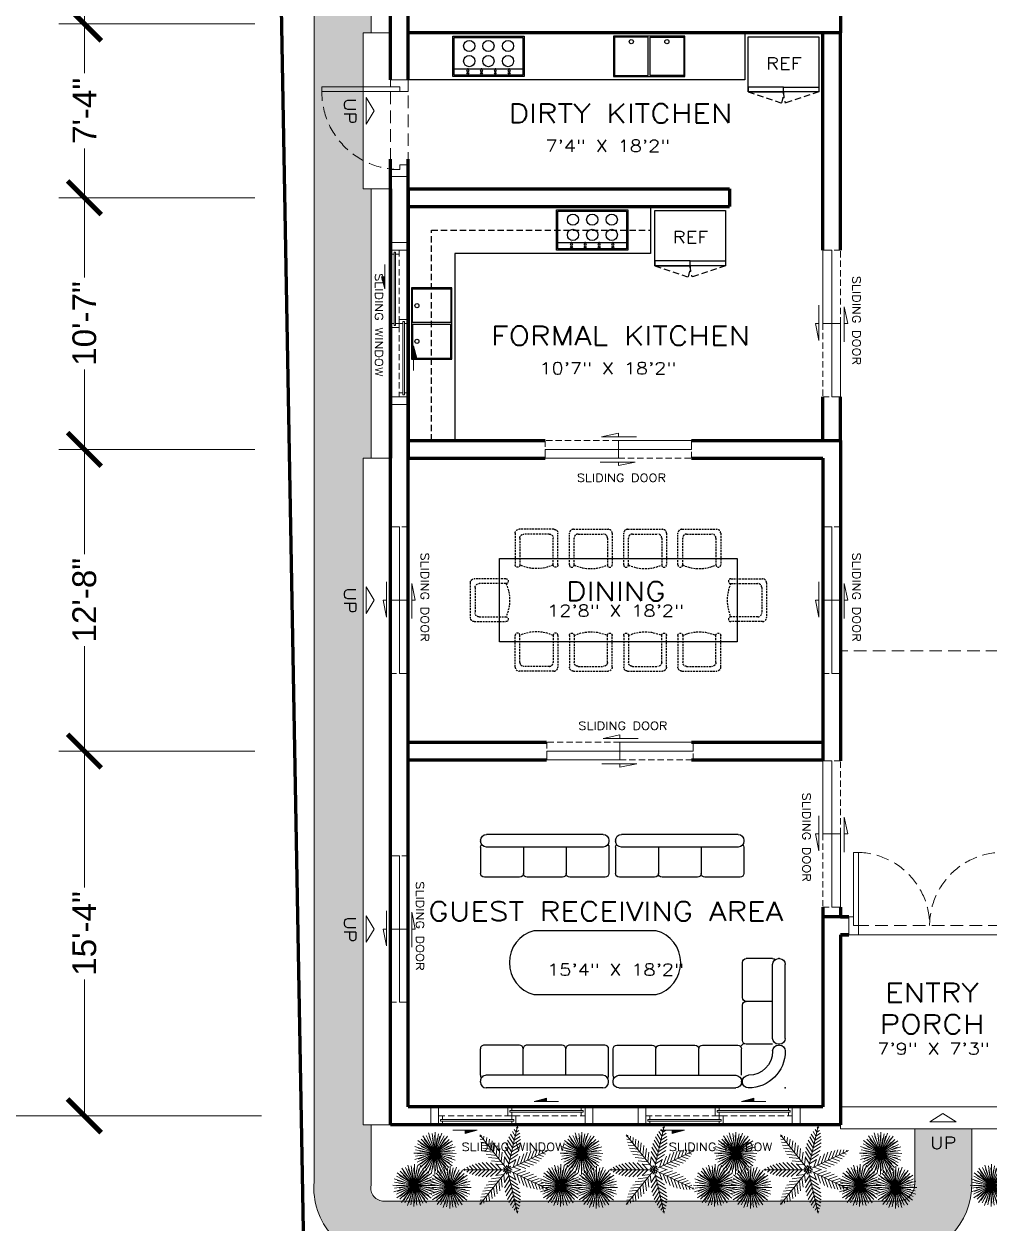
# Model space of a CAD drawing. Header units: millimetres. Extents: x 355 to 3640, y -248 to 1431.
# Drawn here: x 982 to 1470, y 181 to 787 of the extents above; entities that cross this region are included whole.
import ezdxf

# ---------------------------------------------------------------- set-up
doc = ezdxf.new("R2010")
doc.units = ezdxf.units.MM
doc.linetypes.add('HIDDEN', pattern=[9.525, 6.35, -3.175])
doc.linetypes.add('HIDDEN2', pattern=[4.7625, 3.175, -1.5875])
doc.layers.get('0').update_dxf_attribs({"plot": 0})
for name, color, linetype in [('APPLIANCES', 8, 'Continuous'), ('FIXTURES', 8, 'Continuous'), ('FURNITURE', 8, 'Continuous'), ('PLANTS', 92, 'Continuous')]:
    doc.layers.add(name, color=color, linetype=linetype)
for name, color, linetype, lineweight in [('DIMENSION', 251, 'Continuous', 18), ('DOOR', 1, 'Continuous', 20), ('FLOORING', 33, 'Continuous', 13), ('PERIMETER', 4, 'Continuous', 80), ('TEXT', 9, 'Continuous', 15), ('WALL', 2, 'Continuous', 70), ('WINDOW', 153, 'Continuous', 20)]:
    doc.layers.add(name, color=color, linetype=linetype, lineweight=lineweight)
doc.styles.get("Standard").update_dxf_attribs({"font": 'arial.ttf'})
doc.dimstyles.new('ISO-25', dxfattribs={"dimtxt": 12, "dimasz": 17, "dimexe": 13, "dimexo": 20, "dimgap": 3.125, "dimtad": 0, "dimtoh": 1, "dimdec": 0, "dimdsep": 46, "dimlunit": 4, "dimtxsty": 'Standard', "dimblk": 'ARCHTICK', "dimcen": 2.5, "dimclrd": 256, "dimclre": 256, "dimclrt": 256, "dimadec": 0, "dimazin": 0, "dimtfac": 1, "dimtdec": 0, "dimtmove": 0, "dimatfit": 3, "dimldrblk": 'DOT', "dimfxl": 1, "dimlwd": -1, "dimlwe": -1, "dimarcsym": 0})

# ---------------------------------------------------------------- blocks, each defined once
blk = doc.blocks.new('900x900mm Double Swing Door')
at = {"layer": 'DOOR', "linetype": 'HIDDEN'}
blk.add_line((2.4, 0), (74.4, 0), dxfattribs=at)
at = {"layer": 'DOOR'}
blk.add_line((2.4, -4.56), (74.4, -4.56), dxfattribs=at)
for points in [[(2.4, 36.99), (0, 36.99), (0, 0), (2.4, 0)], [(74.4, 36.99), (76.8, 36.99), (76.8, 0), (74.4, 0)]]:
    blk.add_lwpolyline(points, close=True, dxfattribs=at)
for points in [[(0, 4.44), (0, 0), (2.4, 0), (2.4, -4.56), (-2.4, -4.56), (-2.4, 4.44), (0, 4.44)], [(76.8, 4.44), (76.8, 0), (74.4, 0), (74.4, -4.56), (79.2, -4.56), (79.2, 4.44), (76.8, 4.44)]]:
    blk.add_lwpolyline(points, dxfattribs=at)
at = {"layer": 'DOOR', "linetype": 'HIDDEN'}
for centre, start, end in [((1.4, 0), 0, 88.45128), ((75.4, 0), 91.54872, 180)]:
    blk.add_arc(centre, 37, start, end, dxfattribs=at)
blk = doc.blocks.new('SLIDING DOOR 1 (900mm)')
at = {"layer": 'DOOR'}
for points in [[(-39.68, 5.11), (-76.67, 5.11), (-76.67, 9.66), (-39.68, 9.66)], [(-2.7, 0.66), (-39.68, 0.66), (-39.68, 5.11), (-2.7, 5.11)]]:
    blk.add_lwpolyline(points, close=True, dxfattribs=at)
at = {"layer": 'DOOR', "linetype": 'HIDDEN', "ltscale": 0.5}
for points in [[(-39.68, 9.66), (-2.7, 9.66), (-2.7, 5.11)], [(-39.68, 0.66), (-76.67, 0.66), (-76.67, 5.11)]]:
    blk.add_lwpolyline(points, dxfattribs=at)
at = {"layer": 'FLOORING'}
for points in [[(-48.87, 11.55), (-31.18, 11.55), (-39.68, 13.27), (-39.68, 11.55)], [(-30.5, -1.24), (-48.18, -1.24), (-39.68, -2.96), (-39.68, -1.24)]]:
    blk.add_lwpolyline(points, dxfattribs=at)
blk = doc.blocks.new('_ArchTick')
at = {"color": 0, "linetype": 'ByBlock', "const_width": 0.15}
blk.add_lwpolyline([(-0.5, -0.5), (0.5, 0.5)], dxfattribs=at)
blk = doc.blocks.new('*D10')
at = {"layer": 'DIMENSION', "transparency": 16777216}
for p, q in [((1099.1, 419.63), (1000.04, 419.63)), ((1013.04, 419.63), (1013.04, 350.68)), ((1013.04, 235.4), (1013.04, 304.34)), ((1099.1, 235.4), (1000.04, 235.4))]:
    blk.add_line(p, q, dxfattribs=at)
at = {"layer": 'DIMENSION', "transparency": 16777216, "xscale": 17, "yscale": 17, "zscale": 17}
for p, rotation in [((1013.04, 419.63), 90), ((1013.04, 235.4), 270)]:
    blk.add_blockref('_ArchTick', p, dxfattribs=dict(at, rotation=rotation))
at = {"layer": 'DIMENSION', "transparency": 16777216, "insert": (1013.04, 327.51), "char_height": 12, "attachment_point": 5, "rotation": 90}
blk.add_mtext('15\'-4"', dxfattribs=at)
blk = doc.blocks.new('_Dot')
at = {"color": 0, "linetype": 'ByBlock', "lineweight": -2}
blk.add_line((-0.5, 0), (-1, 0), dxfattribs=at)
at = {"color": 0, "linetype": 'ByBlock', "const_width": 0.5}
blk.add_lwpolyline([(-0.25, 0, 1), (0.25, 0, 1)], format="xyb", close=True, dxfattribs=at)
blk = doc.blocks.new('*D11')
at = {"layer": 'DIMENSION', "transparency": 16777216}
for p, q in [((1099.1, 571.97), (1000.04, 571.97)), ((1013.04, 571.97), (1013.04, 518.97)), ((1013.04, 419.63), (1013.04, 472.63)), ((1099.1, 419.63), (1000.04, 419.63))]:
    blk.add_line(p, q, dxfattribs=at)
at = {"layer": 'DIMENSION', "transparency": 16777216, "xscale": 17, "yscale": 17, "zscale": 17}
for p, rotation in [((1013.04, 571.97), 90), ((1013.04, 419.63), 270)]:
    blk.add_blockref('_ArchTick', p, dxfattribs=dict(at, rotation=rotation))
at = {"layer": 'DIMENSION', "transparency": 16777216, "insert": (1013.04, 495.8), "char_height": 12, "attachment_point": 5, "rotation": 90}
blk.add_mtext('12\'-8"', dxfattribs=at)
blk = doc.blocks.new('*D12')
at = {"layer": 'DIMENSION', "transparency": 16777216}
for p, q in [((1099.1, 699.05), (1000.04, 699.05)), ((1013.04, 699.05), (1013.04, 658.68)), ((1013.04, 571.97), (1013.04, 612.34)), ((1099.1, 571.97), (1000.04, 571.97))]:
    blk.add_line(p, q, dxfattribs=at)
at = {"layer": 'DIMENSION', "transparency": 16777216, "xscale": 17, "yscale": 17, "zscale": 17}
for p, rotation in [((1013.04, 699.05), 90), ((1013.04, 571.97), 270)]:
    blk.add_blockref('_ArchTick', p, dxfattribs=dict(at, rotation=rotation))
at = {"layer": 'DIMENSION', "transparency": 16777216, "insert": (1013.04, 635.51), "char_height": 12, "attachment_point": 5, "rotation": 90}
blk.add_mtext('10\'-7"', dxfattribs=at)
blk = doc.blocks.new('*D13')
at = {"layer": 'DIMENSION', "transparency": 16777216}
for p, q in [((1099.1, 786.77), (1000.04, 786.77)), ((1013.04, 786.77), (1013.04, 761.94)), ((1013.04, 699.05), (1013.04, 723.88)), ((1099.1, 699.05), (1000.04, 699.05))]:
    blk.add_line(p, q, dxfattribs=at)
at = {"layer": 'DIMENSION', "transparency": 16777216, "xscale": 17, "yscale": 17, "zscale": 17}
for p, rotation in [((1013.04, 786.77), 90), ((1013.04, 699.05), 270)]:
    blk.add_blockref('_ArchTick', p, dxfattribs=dict(at, rotation=rotation))
at = {"layer": 'DIMENSION', "transparency": 16777216, "insert": (1013.04, 742.91), "char_height": 12, "attachment_point": 5, "rotation": 90}
blk.add_mtext('7\'-4"', dxfattribs=at)
blk = doc.blocks.new('*D14')
at = {"layer": 'DIMENSION', "transparency": 16777216}
for p, q in [((1099.1, 990.68), (1000.04, 990.68)), ((1013.04, 990.68), (1013.04, 901.47)), ((1013.04, 786.77), (1013.04, 875.98)), ((1099.1, 786.77), (1000.04, 786.77))]:
    blk.add_line(p, q, dxfattribs=at)
at = {"layer": 'DIMENSION', "transparency": 16777216, "xscale": 17, "yscale": 17, "zscale": 17}
for p, rotation in [((1013.04, 990.68), 90), ((1013.04, 786.77), 270)]:
    blk.add_blockref('_ArchTick', p, dxfattribs=dict(at, rotation=rotation))
at = {"layer": 'DIMENSION', "transparency": 16777216, "insert": (1013.04, 888.72), "char_height": 12, "attachment_point": 5, "rotation": 90}
blk.add_mtext("17'", dxfattribs=at)
blk = doc.blocks.new('*D16')
at = {"layer": 'DIMENSION', "transparency": 16777216}
for p, q in [((1102.42, 1131.68), (930.92, 1131.68)), ((943.92, 1131.68), (943.92, 707.22)), ((943.92, 235.4), (943.92, 659.85)), ((1102.42, 235.4), (930.92, 235.4))]:
    blk.add_line(p, q, dxfattribs=at)
at = {"layer": 'DIMENSION', "transparency": 16777216, "xscale": 17, "yscale": 17, "zscale": 17}
for p, rotation in [((943.92, 1131.68), 90), ((943.92, 235.4), 270)]:
    blk.add_blockref('_ArchTick', p, dxfattribs=dict(at, rotation=rotation))
at = {"layer": 'DIMENSION', "transparency": 16777216, "insert": (943.92, 683.54), "char_height": 12, "attachment_point": 5, "rotation": 90}
blk.add_mtext('74\'-8"', dxfattribs=at)
blk = doc.blocks.new('1m x 1m Sliding Window')
at = {"layer": 'WINDOW'}
h = blk.add_hatch(color=256, dxfattribs=at)
h.dxf.hatch_style = 1
h.paths.add_polyline_path([(58.42, 11.74), (58.42, 13.46), (52.27, 11.74)])
h = blk.add_hatch(color=256, dxfattribs=at)
h.dxf.hatch_style = 1
h.paths.add_polyline_path([(17.28, -2.74), (17.28, -4.46), (23.43, -2.74)])
at = {"layer": 'WINDOW', "linetype": 'HIDDEN2'}
blk.add_line((3.94, 4.5), (77.91, 4.5), dxfattribs=at)
at = {"layer": 'WINDOW'}
for points in [[(64.57, 11.74), (52.27, 11.74), (58.42, 13.46), (58.42, 11.74)], [(38.93, 9), (38.93, 4.5), (40.93, 4.5), (40.93, 6.35), (39.93, 6.35), (39.93, 7.15), (40.93, 7.15), (40.93, 9), (38.93, 9)], [(77.91, 9), (77.91, 4.5), (75.91, 4.5), (75.91, 6.35), (76.91, 6.35), (76.91, 7.15), (75.91, 7.15), (75.91, 9), (77.91, 9)], [(3.94, 4.5), (3.94, 0), (5.94, 0), (5.94, 1.85), (4.94, 1.85), (4.94, 2.65), (5.94, 2.65), (5.94, 4.5), (3.94, 4.5)], [(42.93, 4.5), (42.93, 0), (40.93, 0), (40.93, 1.85), (41.93, 1.85), (41.93, 2.65), (40.93, 2.65), (40.93, 4.5), (42.93, 4.5)], [(11.13, -2.74), (23.43, -2.74), (17.28, -4.46), (17.28, -2.74)]]:
    blk.add_lwpolyline(points, dxfattribs=at)
for points in [[(0, 9), (3.94, 9), (3.94, 0), (0, 0)], [(3.94, 9), (77.91, 9), (77.91, 0), (3.94, 0)], [(39.93, 6.35), (39.93, 7.15), (76.91, 7.15), (76.91, 6.35)], [(77.91, 9), (81.85, 9), (81.85, 0), (77.91, 0)], [(4.94, 1.85), (4.94, 2.65), (41.93, 2.65), (41.93, 1.85)]]:
    blk.add_lwpolyline(points, close=True, dxfattribs=at)
blk = doc.blocks.new('1000mm Hinged Door')
at = {"layer": 'DOOR', "linetype": 'HIDDEN'}
for p, q in [((2.4, 4.72), (41.76, 4.72)), ((39.36, -4.28), (2.4, -4.28))]:
    blk.add_line(p, q, dxfattribs=at)
at = {"layer": 'DOOR'}
blk.add_lwpolyline([(0, 0), (2.4, 0), (2.4, 39.36), (0, 39.36)], close=True, dxfattribs=at)
for points in [[(0, 4.72), (0, 0), (2.4, 0), (2.4, -4.28), (-3.6, -4.28), (-3.6, 4.72), (0, 4.72)], [(41.76, 4.72), (41.76, 0), (39.36, 0), (39.36, -4.28), (45.36, -4.28), (45.36, 4.72), (41.76, 4.72)]]:
    blk.add_lwpolyline(points, dxfattribs=at)
at = {"layer": 'DOOR', "linetype": 'HIDDEN'}
blk.add_arc((2.4, 0), 39.36, 0, 90, dxfattribs=at)
blk = doc.blocks.new('*D33')
at = {"layer": 'DIMENSION', "transparency": 16777216}
for p, q in [((1084.94, 1206.47), (874.58, 1206.47)), ((887.58, 1206.47), (887.58, 631.02)), ((887.58, -0.1), (887.58, 575.35)), ((1106.66, -0.1), (874.58, -0.1))]:
    blk.add_line(p, q, dxfattribs=at)
at = {"layer": 'DIMENSION', "transparency": 16777216, "xscale": 17, "yscale": 17, "zscale": 17}
for p, rotation in [((887.58, 1206.47), 90), ((887.58, -0.1), 270)]:
    blk.add_blockref('_ArchTick', p, dxfattribs=dict(at, rotation=rotation))
at = {"layer": 'DIMENSION', "transparency": 16777216, "insert": (887.58, 603.18), "char_height": 12, "attachment_point": 5, "rotation": 90}
blk.add_mtext('100\'-7"', dxfattribs=at)
blk = doc.blocks.new('2-DOOR REF')
at = {"layer": 'APPLIANCES', "linetype": 'HIDDEN2'}
for p, q in [((0, -27.84), (16.9, -33.5)), ((35.64, -27.84), (18.74, -33.5))]:
    blk.add_line(p, q, dxfattribs=at)
at = {"layer": 'APPLIANCES'}
for points in [[(0, 0), (35.64, 0), (35.64, -27.84), (0, -27.84)], [(0, -27.84), (17.82, -27.84), (17.82, -25.44), (0, -25.44)], [(35.64, -27.84), (17.82, -27.84), (17.82, -25.44), (35.64, -25.44)]]:
    blk.add_lwpolyline(points, close=True, dxfattribs=at)
at = {"layer": 'APPLIANCES', "linetype": 'HIDDEN2'}
for centre, start, end in [((0, -27.84), 341.46467, 0), ((35.64, -27.84), 180, 198.53533)]:
    blk.add_arc(centre, 17.82, start, end, dxfattribs=at)
blk = doc.blocks.new('6 BURNER OVEN')
at = {"layer": 'APPLIANCES'}
blk.add_line((0.64, 3.86), (35.36, 3.86), dxfattribs=at)
for points in [[(0, 20.4), (36, 20.4), (36, 0), (0, 0)], [(0.64, 19.76), (35.36, 19.76), (35.36, 0.64), (0.64, 0.64)]]:
    blk.add_lwpolyline(points, close=True, dxfattribs=at)
for centre, radius in [((8.28, 15.41), 2.83), ((18, 15.41), 2.83), ((27.9, 15.41), 2.83), ((8.28, 7.76), 2.83), ((18, 7.76), 2.83), ((27.9, 7.76), 2.83), ((7.58, 2.88), 0.475), ((7.58, 1.6), 0.475), ((14.53, 2.88), 0.475), ((14.53, 1.6), 0.475), ((21.47, 2.88), 0.475), ((21.47, 1.6), 0.475), ((28.42, 2.88), 0.475), ((28.42, 1.6), 0.475)]:
    blk.add_circle(centre, radius, dxfattribs=at)
for p in [(7.58, 3.86), (14.53, 3.86), (21.47, 3.86), (28.42, 3.86)]:
    blk.add_point(p, dxfattribs=at)
blk = doc.blocks.new('2-SINK')
at = {"layer": 'FIXTURES'}
for points in [[(36, 20.4), (0, 20.4), (0, 0), (36, 0)], [(17.5, 19.9), (0.5, 19.9), (0.5, 0.5), (17.5, 0.5)], [(18.5, 19.9), (35.5, 19.9), (35.5, 0.5), (18.5, 0.5)]]:
    blk.add_lwpolyline(points, close=True, dxfattribs=at)
for centre in [(9, 17.6), (27, 17.6)]:
    blk.add_circle(centre, 1.05, dxfattribs=at)
blk = doc.blocks.new('SINGLE CHAIR')
at = {"layer": 'FURNITURE', "linetype": 'HIDDEN2', "ltscale": 0.3}
for points in [[(-18, 10.8), (-2, 10.8, -0.414214), (0, 8.8), (0, -8.8, -0.414214), (-2, -10.8), (-18, -10.8)], [(-18, 8.4), (-4.4, 8.4, -0.414214), (-2.4, 6.4), (-2.4, -6.4, -0.414214), (-4.4, -8.4), (-18, -8.4)]]:
    blk.add_lwpolyline(points, format="xyb", dxfattribs=at)
for centre, radius, start, end in [((0.28, 0), 20.12, 155.31964, 204.68036), ((-18, 9.6), 1.2, 90, 270), ((-18, -9.6), 1.2, 90, 270)]:
    blk.add_arc(centre, radius, start, end, dxfattribs=at)
blk = doc.blocks.new('SOFA F-01')
at = {"layer": 'FURNITURE'}
for p, q in [((-3.305, 0), (-0.985, 0)), ((-3.42, -0.115), (-3.42, -0.135)), ((-0.87, -0.115), (-0.87, -0.135)), ((-0.85, -0.115), (-0.85, -0.135)), ((-3.42, -0.25), (-3.42, -0.775)), ((-3.305, -0.25), (-0.985, -0.25)), ((-2.57, -0.25), (-2.57, -0.775)), ((-1.72, -0.25), (-1.72, -0.775)), ((-0.87, -0.25), (-0.87, -0.775)), ((-0.735, -0.25), (-0.73, -0.25)), ((-3.345, -0.85), (-2.645, -0.85)), ((-2.495, -0.85), (-1.795, -0.85)), ((-1.645, -0.85), (-0.945, -0.85)), ((-0.85, -0.945), (-0.85, -1.645)), ((-0.25, -0.87), (-0.775, -0.87)), ((-0.25, -0.735), (-0.25, -0.73)), ((-0.115, -0.85), (-0.135, -0.85)), ((-0.115, -0.87), (-0.135, -0.87)), ((-0.25, -0.985), (-0.25, -2.455)), ((0, -0.985), (0, -2.455)), ((-0.85, -1.795), (-0.85, -2.495)), ((-0.25, -1.72), (-0.775, -1.72)), ((-0.25, -2.57), (-0.775, -2.57)), ((-0.115, -2.57), (-0.135, -2.57))]:
    blk.add_line(p, q, dxfattribs=at)
for centre, radius, start, end in [((-3.305, -0.115), 0.115, 90, 180), ((-0.985, -0.115), 0.115, 0, 90), ((-0.735, -0.115), 0.115, 90, 180), ((-0.73, -0.73), 0.73, 0, 90), ((-3.305, -0.135), 0.115, 180, 270), ((-3.345, -0.25), 0.075, 137.518, 180), ((-0.985, -0.135), 0.115, 270, 0), ((-0.735, -0.135), 0.115, 180, 270), ((-0.73, -0.73), 0.48, 0, 90), ((-3.345, -0.775), 0.075, 180, 270), ((-2.645, -0.775), 0.075, 270, 0), ((-2.495, -0.775), 0.075, 180, 270), ((-1.795, -0.775), 0.075, 270, 0), ((-1.645, -0.775), 0.075, 180, 270), ((-0.945, -0.775), 0.075, 270, 0), ((-0.805, -0.805), 0.075, 185.213, 264.5602), ((-0.775, -0.945), 0.075, 90, 180), ((-0.135, -0.735), 0.115, 180, 270), ((-0.135, -0.985), 0.115, 90, 180), ((-0.115, -0.735), 0.115, 270, 0), ((-0.115, -0.985), 0.115, 0, 90), ((-0.775, -1.645), 0.075, 180, 270), ((-0.775, -1.795), 0.075, 90, 180), ((-0.775, -2.495), 0.075, 180, 270), ((-0.135, -2.455), 0.115, 180, 270), ((-0.25, -2.495), 0.075, 270, 312.482), ((-0.115, -2.455), 0.115, 270, 0)]:
    blk.add_arc(centre, radius, start, end, dxfattribs=at)
blk.add_point((0, 0), dxfattribs=at)
blk = doc.blocks.new('SOFA F-03')
at = {"layer": 'FURNITURE'}
for p, q in [((-1.16, 0), (1.16, 0)), ((-1.275, -0.115), (-1.275, -0.135)), ((1.275, -0.115), (1.275, -0.135)), ((-1.275, -0.25), (-1.275, -0.775)), ((-1.16, -0.25), (1.16, -0.25)), ((-0.425, -0.25), (-0.425, -0.775)), ((0.425, -0.25), (0.425, -0.775)), ((1.275, -0.25), (1.275, -0.775)), ((-1.2, -0.85), (-0.5, -0.85)), ((-0.35, -0.85), (0.35, -0.85)), ((0.5, -0.85), (1.2, -0.85))]:
    blk.add_line(p, q, dxfattribs=at)
for centre, radius, start, end in [((-1.16, -0.115), 0.115, 90, 180), ((1.16, -0.115), 0.115, 0, 90), ((-1.16, -0.135), 0.115, 180, 270), ((-1.2, -0.25), 0.075, 137.518, 180), ((1.16, -0.135), 0.115, 270, 0), ((1.2, -0.25), 0.075, 0, 42.482), ((-1.2, -0.775), 0.075, 180, 270), ((-0.5, -0.775), 0.075, 270, 0), ((-0.35, -0.775), 0.075, 180, 270), ((0.35, -0.775), 0.075, 270, 0), ((0.5, -0.775), 0.075, 180, 270), ((1.2, -0.775), 0.075, 270, 0)]:
    blk.add_arc(centre, radius, start, end, dxfattribs=at)
blk = doc.blocks.new('tree 4r32')
at = {"lineweight": 0}
for points in [[(0.484, 0.561), (0.209, 0.932)], [(0.503, 0.542), (0.292, 0.944)], [(0.499, 0.57), (0.352, 1.007)], [(0.441, 0.743), (0.395, 0.929)], [(0.517, 0.517), (0.435, 0.993)], [(0.509, 0.573), (0.463, 0.887)], [(0.516, 0.574), (0.512, 1.034)], [(0.515, 0.755), (0.528, 0.946)], [(0.517, 0.517), (0.58, 0.886)], [(0.519, 0.531), (0.586, 0.995)], [(0.529, 0.542), (0.73, 0.95)], [(0.534, 0.572), (0.672, 1.01)], [(0.551, 0.564), (0.817, 0.938)], [(0.588, 0.744), (0.661, 0.922)], [(0.517, 0.517), (0.024, 0.672)], [(0.464, 0.524), (0.039, 0.586)], [(0.468, 0.541), (0.083, 0.73)], [(0.472, 0.548), (0.096, 0.817)], [(0.29, 0.588), (0.112, 0.661)], [(0.477, 0.555), (0.171, 0.854)], [(0.323, 0.655), (0.176, 0.779)], [(0.491, 0.53), (0.185, 0.691)], [(0.491, 0.53), (0.22, 0.668)], [(0.497, 0.537), (0.255, 0.785)], [(0.375, 0.708), (0.274, 0.871)], [(0.478, 0.556), (0.281, 0.752)], [(0.492, 0.567), (0.351, 0.852)], [(0.517, 0.517), (0.365, 0.814)], [(0.512, 0.545), (0.464, 0.846)], [(0.517, 0.517), (0.752, 0.753)], [(0.517, 0.517), (0.944, 0.742)], [(0.517, 0.517), (0.814, 0.668)], [(0.519, 0.531), (0.569, 0.846)], [(0.53, 0.542), (0.691, 0.848)], [(0.53, 0.542), (0.668, 0.814)], [(0.541, 0.529), (0.852, 0.683)], [(0.543, 0.525), (1.007, 0.681)], [(0.557, 0.559), (0.854, 0.863)], [(0.558, 0.557), (0.785, 0.778)], [(0.564, 0.551), (0.932, 0.825)], [(0.574, 0.527), (0.993, 0.599)], [(0.655, 0.711), (0.779, 0.857)], [(0.708, 0.658), (0.871, 0.76)], [(0.743, 0.592), (0.929, 0.638)], [(0.489, 0.517), (0, 0.512)], [(0.503, 0.512), (0.027, 0.352)], [(0.465, 0.508), (0.041, 0.435)], [(0.279, 0.515), (0.087, 0.528)], [(0.504, 0.51), (0.089, 0.292)], [(0.475, 0.486), (0.102, 0.209)], [(0.291, 0.441), (0.105, 0.395)], [(0.502, 0.515), (0.146, 0.463)], [(0.464, 0.526), (0.148, 0.58)], [(0.325, 0.375), (0.162, 0.274)], [(0.517, 0.517), (0.18, 0.171)], [(0.47, 0.494), (0.181, 0.351)], [(0.517, 0.517), (0.187, 0.569)], [(0.465, 0.509), (0.187, 0.464)], [(0.501, 0.495), (0.217, 0.096)], [(0.492, 0.504), (0.22, 0.365)], [(0.497, 0.498), (0.249, 0.255)], [(0.378, 0.323), (0.255, 0.176)], [(0.517, 0.517), (0.281, 0.281)], [(0.517, 0.517), (0.303, 0.083)], [(0.492, 0.47), (0.343, 0.185)], [(0.501, 0.467), (0.362, 0.024)], [(0.517, 0.517), (0.366, 0.22)], [(0.513, 0.491), (0.448, 0.039)], [(0.512, 0.491), (0.454, 0.148)], [(0.517, 0.517), (0.465, 0.187)], [(0.517, 0.517), (0.846, 0.569)], [(0.517, 0.517), (0.668, 0.22)], [(0.517, 0.517), (0.846, 0.465)], [(0.517, 0.464), (0.522, 0)], [(0.521, 0.491), (0.569, 0.187)], [(0.521, 0.491), (0.599, 0.041)], [(0.521, 0.491), (0.571, 0.146)], [(0.523, 0.504), (0.683, 0.181)], [(0.525, 0.492), (0.681, 0.027)], [(0.538, 0.501), (0.938, 0.217)], [(0.54, 0.505), (0.95, 0.303)], [(0.54, 0.505), (0.814, 0.366)], [(0.542, 0.469), (0.742, 0.089)], [(0.543, 0.513), (0.995, 0.448)], [(0.543, 0.512), (0.886, 0.454)], [(0.544, 0.517), (1.034, 0.522)], [(0.55, 0.473), (0.825, 0.102)], [(0.555, 0.477), (0.778, 0.249)], [(0.556, 0.478), (0.753, 0.281)], [(0.557, 0.478), (0.863, 0.18)], [(0.567, 0.491), (0.848, 0.343)], [(0.571, 0.5), (1.01, 0.362)], [(0.574, 0.525), (0.887, 0.571)], [(0.658, 0.325), (0.76, 0.162)], [(0.711, 0.378), (0.857, 0.255)], [(0.744, 0.445), (0.922, 0.373)], [(0.755, 0.519), (0.946, 0.505)], [(0.445, 0.29), (0.373, 0.112)], [(0.519, 0.279), (0.505, 0.087)], [(0.592, 0.291), (0.638, 0.105)]]:
    blk.add_lwpolyline(points, dxfattribs=at)
blk = doc.blocks.new('tree 751332')
at = {"lineweight": 0}
for p, q in [((0, 0.763), (-0.083, 0.845)), ((0, 0.852), (-0.053, 0.905)), ((0, 0.942), (-0.019, 0.96)), ((0, 0.988), (0, 0)), ((0.019, 0.96), (0, 0.942)), ((0.053, 0.905), (0, 0.852)), ((0.083, 0.845), (0, 0.763)), ((-0.772, 0.616), (0, 0)), ((-0.736, 0.587), (-0.763, 0.584)), ((-0.739, 0.614), (-0.736, 0.587)), ((-0.675, 0.605), (-0.666, 0.531)), ((-0.609, 0.592), (-0.596, 0.475)), ((-0.543, 0.573), (-0.526, 0.42)), ((-0.477, 0.547), (-0.456, 0.364)), ((0, 0.404), (-0.157, 0.561)), ((0, 0.494), (-0.147, 0.641)), ((0, 0.583), (-0.13, 0.714)), ((0, 0.673), (-0.109, 0.782)), ((0.109, 0.782), (0, 0.673)), ((0.13, 0.714), (0, 0.583)), ((0.147, 0.641), (0, 0.494)), ((0.772, 0.616), (0, 0)), ((0.157, 0.561), (0, 0.404)), ((0.456, 0.364), (0.477, 0.547)), ((0.526, 0.42), (0.543, 0.573)), ((0.596, 0.475), (0.609, 0.592)), ((0.666, 0.531), (0.675, 0.605)), ((0.736, 0.587), (0.739, 0.614)), ((0.763, 0.584), (0.736, 0.587)), ((-0.666, 0.531), (-0.74, 0.523)), ((-0.596, 0.475), (-0.713, 0.462)), ((-0.526, 0.42), (-0.679, 0.402)), ((-0.456, 0.364), (-0.639, 0.343)), ((-0.386, 0.308), (-0.592, 0.285)), ((-0.409, 0.514), (-0.386, 0.308)), ((-0.341, 0.473), (-0.316, 0.252)), ((-0.271, 0.42), (-0.246, 0.196)), ((-0.2, 0.353), (-0.176, 0.14)), ((0, 0.315), (-0.159, 0.474)), ((0, 0.225), (-0.151, 0.377)), ((0.159, 0.474), (0, 0.315)), ((0.151, 0.377), (0, 0.225)), ((0.176, 0.14), (0.2, 0.353)), ((0.246, 0.196), (0.271, 0.42)), ((0.316, 0.252), (0.341, 0.473)), ((0.386, 0.308), (0.409, 0.514)), ((0.592, 0.285), (0.386, 0.308)), ((0.639, 0.343), (0.456, 0.364)), ((0.679, 0.402), (0.526, 0.42)), ((0.713, 0.462), (0.596, 0.475)), ((0.74, 0.523), (0.666, 0.531)), ((-0.963, -0.22), (0, 0)), ((-0.657, 0.001), (-0.481, -0.11)), ((-0.582, 0.028), (-0.394, -0.09)), ((-0.316, 0.252), (-0.537, 0.227)), ((-0.498, 0.05), (-0.307, -0.07)), ((-0.246, 0.196), (-0.47, 0.171)), ((-0.429, -0.89), (0, 0)), ((-0.401, 0.064), (-0.22, -0.05)), ((-0.176, 0.14), (-0.389, 0.116)), ((-0.106, 0.085), (-0.285, 0.064)), ((-0.285, 0.066), (-0.132, -0.03)), ((0, 0.136), (-0.127, 0.263)), ((-0.126, 0.264), (-0.106, 0.085)), ((-0.036, 0.029), (-0.096, 0.022)), ((-0.096, 0.022), (-0.045, -0.01)), ((0, 0.046), (-0.043, 0.089)), ((-0.043, 0.089), (-0.036, 0.029)), ((0.127, 0.263), (0, 0.136)), ((0.043, 0.089), (0, 0.046)), ((0.963, -0.22), (0, 0)), ((0.429, -0.89), (0, 0)), ((0.036, 0.029), (0.043, 0.089)), ((0.096, 0.022), (0.036, 0.029)), ((0.045, -0.01), (0.096, 0.022)), ((0.106, 0.085), (0.126, 0.264)), ((0.285, 0.064), (0.106, 0.085)), ((0.132, -0.03), (0.285, 0.066)), ((0.389, 0.116), (0.176, 0.14)), ((0.22, -0.05), (0.401, 0.064)), ((0.47, 0.171), (0.246, 0.196)), ((0.307, -0.07), (0.498, 0.05)), ((0.537, 0.227), (0.316, 0.252)), ((0.394, -0.09), (0.582, 0.028)), ((0.481, -0.11), (0.657, 0.001)), ((-0.941, -0.195), (-0.918, -0.21)), ((-0.918, -0.21), (-0.932, -0.232)), ((-0.894, -0.15), (-0.831, -0.19)), ((-0.831, -0.19), (-0.87, -0.253)), ((-0.843, -0.107), (-0.743, -0.17)), ((-0.743, -0.17), (-0.806, -0.269)), ((-0.787, -0.068), (-0.656, -0.15)), ((-0.656, -0.15), (-0.738, -0.28)), ((-0.725, -0.032), (-0.569, -0.13)), ((-0.569, -0.13), (-0.667, -0.286)), ((-0.481, -0.11), (-0.592, -0.286)), ((-0.394, -0.09), (-0.512, -0.278)), ((-0.307, -0.07), (-0.427, -0.261)), ((-0.22, -0.05), (-0.334, -0.231)), ((-0.3, -0.274), (-0.098, -0.203)), ((-0.229, -0.182), (-0.059, -0.122)), ((-0.132, -0.03), (-0.228, -0.183)), ((-0.098, -0.203), (-0.027, -0.405)), ((-0.045, -0.01), (-0.077, -0.062)), ((-0.077, -0.062), (-0.02, -0.042)), ((-0.059, -0.122), (0.001, -0.292)), ((-0.02, -0.042), (0, -0.099)), ((-0.001, -0.292), (0.059, -0.122)), ((0, -0.099), (0.02, -0.042)), ((0.02, -0.042), (0.077, -0.062)), ((0.027, -0.405), (0.098, -0.203)), ((0.077, -0.062), (0.045, -0.01)), ((0.059, -0.122), (0.229, -0.182)), ((0.098, -0.203), (0.3, -0.274)), ((0.228, -0.183), (0.132, -0.03)), ((0.334, -0.231), (0.22, -0.05)), ((0.427, -0.261), (0.307, -0.07)), ((0.512, -0.278), (0.394, -0.09)), ((0.592, -0.286), (0.481, -0.11)), ((0.569, -0.13), (0.725, -0.032)), ((0.667, -0.286), (0.569, -0.13)), ((0.656, -0.15), (0.787, -0.068)), ((0.738, -0.28), (0.656, -0.15)), ((0.743, -0.17), (0.843, -0.107)), ((0.806, -0.269), (0.743, -0.17)), ((0.831, -0.19), (0.894, -0.15)), ((0.87, -0.253), (0.831, -0.19)), ((0.918, -0.21), (0.941, -0.195)), ((0.932, -0.232), (0.918, -0.21)), ((-0.427, -0.587), (-0.253, -0.526)), ((-0.41, -0.514), (-0.214, -0.445)), ((-0.385, -0.438), (-0.175, -0.364)), ((-0.349, -0.358), (-0.137, -0.284)), ((-0.253, -0.526), (-0.192, -0.7)), ((-0.214, -0.445), (-0.146, -0.641)), ((-0.175, -0.364), (-0.102, -0.574)), ((-0.137, -0.284), (-0.062, -0.496)), ((0.062, -0.496), (0.137, -0.284)), ((0.102, -0.574), (0.175, -0.364)), ((0.137, -0.284), (0.349, -0.358)), ((0.146, -0.641), (0.214, -0.445)), ((0.175, -0.364), (0.385, -0.438)), ((0.192, -0.7), (0.253, -0.526)), ((0.214, -0.445), (0.41, -0.514)), ((0.253, -0.526), (0.427, -0.587)), ((-0.441, -0.726), (-0.331, -0.687)), ((-0.44, -0.792), (-0.37, -0.768)), ((-0.437, -0.657), (-0.292, -0.606)), ((-0.37, -0.768), (-0.345, -0.838)), ((-0.331, -0.687), (-0.292, -0.798)), ((-0.292, -0.606), (-0.241, -0.752)), ((0.241, -0.752), (0.292, -0.606)), ((0.292, -0.606), (0.437, -0.657)), ((0.292, -0.798), (0.331, -0.687)), ((0.331, -0.687), (0.441, -0.726)), ((0.345, -0.838), (0.37, -0.768)), ((0.37, -0.768), (0.44, -0.792)), ((-0.434, -0.857), (-0.409, -0.848)), ((-0.409, -0.848), (-0.4, -0.874)), ((0.4, -0.874), (0.409, -0.848)), ((0.409, -0.848), (0.434, -0.857))]:
    blk.add_line(p, q, dxfattribs=at)
blk = doc.blocks.new('LANDSCAPE PAVEMENT')
at = {"layer": 'FLOORING'}
h = blk.add_hatch(dxfattribs=at)
h.set_pattern_fill('HONEY', color=256, scale=2)
edge = h.paths.add_edge_path()
edge.add_line((276.23, 98), (276.23, 571.74))
edge.add_line((276.23, 571.74), (279.21, 571.74))
edge.add_line((279.21, 571.74), (279.21, 650.46))
edge.add_line((279.21, 650.46), (276.23, 650.46))
edge.add_line((276.23, 650.46), (276.23, 914.91))
edge.add_line((276.23, 914.91), (-289.12, 914.91))
edge.add_line((-289.12, 914.91), (-289.12, 650.46))
edge.add_line((-289.12, 650.46), (-293.21, 650.46))
edge.add_line((-293.21, 650.46), (-293.21, 571.74))
edge.add_line((-293.21, 571.74), (-289.12, 571.74))
edge.add_line((-289.12, 571.74), (-289.12, 553.37))
edge.add_line((-289.12, 553.37), (-293.21, 553.37))
edge.add_line((-293.21, 553.37), (-293.21, 474.65))
edge.add_line((-293.21, 474.65), (-289.12, 474.65))
edge.add_line((-289.12, 474.65), (-289.12, 338.57))
edge.add_line((-289.12, 338.57), (-293.21, 338.57))
edge.add_line((-293.21, 338.57), (-293.21, 2))
edge.add_line((-293.21, 2), (-289.12, 2))
edge.add_line((-289.12, 2), (-289.12, -28.57))
edge.add_arc((-282.59, -29.93), 6.68, 168.25408, 270)
edge.add_line((-282.59, -36.61), (-22.8, -36.61))
edge.add_arc((-23.53, -27.51), 9.13, 274.59261, 360)
edge.add_line((-14.4, -27.51), (-14.4, 0))
edge.add_line((-14.4, 0), (14.4, 0))
edge.add_line((14.4, 0), (14.4, -27.51))
edge.add_arc((-23.53, -27.51), 37.93, -87.74742, 0, ccw=False)
edge.add_line((-22.04, -65.41), (-53.3, -65.41))
edge.add_line((-53.3, -65.41), (-84.57, -65.41))
edge.add_arc((-84.57, -111.97), 46.56, 90, 270)
edge.add_line((-84.57, -158.53), (52.23, -158.53))
edge.add_line((52.23, -158.53), (52.23, -187.33))
edge.add_line((52.23, -187.33), (-84.57, -187.33))
edge.add_arc((-84.57, -111.97), 75.36, 141.84064, 270, ccw=False)
edge.add_line((-143.83, -65.41), (-282.59, -65.41))
edge.add_arc((-282.59, -29.93), 35.48, 174.91201, 270, ccw=False)
edge.add_line((-317.92, -26.78), (-317.92, 943.71))
edge.add_line((-317.92, 943.71), (305.03, 943.71))
edge.add_line((305.03, 943.71), (305.03, 98))
edge.add_line((305.03, 98), (276.23, 98))
for points in [[(-289.12, 571.74), (-289.12, 553.37), (-293.21, 553.37), (-293.21, 474.65), (-289.12, 474.65), (-289.12, 338.57), (-293.21, 338.57), (-293.21, 2), (-289.12, 2), (-289.12, -28.57, 0.475615), (-282.59, -36.61), (-22.8, -36.61, 0.390927), (-14.4, -27.51), (-14.4, 0), (14.4, 0), (14.4, -27.51, -0.402745), (-22.04, -65.41)], [(-282.59, -65.41, -0.440469), (-317.92, -26.78), (-317.92, 943.71)]]:
    blk.add_lwpolyline(points, format="xyb", dxfattribs=at)
blk = doc.blocks.new('*D87')
at = {"layer": 'WALL', "transparency": 16777216}
for p, q in [((1084.94, 1206.11), (821.31, 1201.36)), ((834.31, 1201.6), (844.67, 626.14)), ((856.03, -4.98), (845.67, 570.48)), ((1106.66, -0.46), (843.03, -5.21))]:
    blk.add_line(p, q, dxfattribs=at)
at = {"layer": 'WALL', "transparency": 16777216, "xscale": 17, "yscale": 17, "zscale": 17}
for p, rotation in [((834.31, 1201.6), 91.0312999442739), ((856.03, -4.98), 271.0312999442739)]:
    blk.add_blockref('_ArchTick', p, dxfattribs=dict(at, rotation=rotation))
at = {"layer": 'WALL', "transparency": 16777216, "insert": (845.17, 598.31), "char_height": 12, "attachment_point": 5, "rotation": 271.0313}
blk.add_mtext('100\'-7"', dxfattribs=at)

msp = doc.modelspace()

# ---------------------------------------------------------------- linework, layer by layer
at = {"layer": 'FIXTURES'}
for points in [[(1346.64, 782.27), (1346.64, 758.63), (1176.57, 758.63), (1176.57, 782.27)], [(1298.97, 694.55), (1298.97, 670.91), (1200.21, 670.91), (1200.21, 576.47), (1176.57, 576.47)]]:
    msp.add_lwpolyline(points, dxfattribs=at)
at = {"layer": 'FIXTURES', "linetype": 'HIDDEN2'}
msp.add_lwpolyline([(1188.39, 576.47), (1188.39, 682.73), (1298.97, 682.73)], dxfattribs=at)
at = {"layer": 'FLOORING', "linetype": 'HIDDEN'}
msp.add_line((1703.39, 470.27), (1394.98, 470.27), dxfattribs=at)
at = {"layer": 'FLOORING'}
msp.add_line((1394.98, 230.9), (1394.98, 228.9), dxfattribs=at)
for points in [[(1167.57, 782.27), (1153.77, 782.27), (1153.77, 703.55), (1167.57, 703.55)], [(1167.57, 567.47), (1153.77, 567.47), (1153.77, 230.9), (1167.57, 230.9)], [(1487.98, 326.9), (1487.98, 239.9), (1394.98, 239.9)], [(1498.98, 326.9), (1498.98, 228.9), (1394.98, 228.9)]]:
    msp.add_lwpolyline(points, dxfattribs=at)
at = {"layer": 'FURNITURE'}
msp.add_lwpolyline([(1222.77, 516.8), (1342.77, 516.8), (1342.77, 474.8), (1222.77, 474.8)], close=True, dxfattribs=at)
msp.add_lwpolyline([(1301.85, 328.92), (1240.07, 328.92, 0.767305), (1240.07, 296.63), (1301.85, 296.63, 0.767305)], format="xyb", close=True, dxfattribs=at)
at = {"layer": 'PERIMETER'}
msp.add_lwpolyline([(1104.94, 1206.47), (1126.66, -0.1), (1871.76, -0.1), (1775.03, 1205.18)], close=True, dxfattribs=at)
at = {"layer": 'TEXT'}
for points in [[(1159.44, 742.91), (1155.28, 736.23), (1155.28, 749.59), (1159.44, 742.91)], [(1159.44, 495.8), (1155.28, 489.12), (1155.28, 502.48), (1159.44, 495.8)], [(1159.44, 329.74), (1155.28, 323.06), (1155.28, 336.42), (1159.44, 329.74)], [(1446.7, 236.54), (1440.02, 232.37), (1453.38, 232.37), (1446.7, 236.54)]]:
    msp.add_lwpolyline(points, dxfattribs=at)
at = {"layer": 'WALL'}
for p, q in [((1167.57, 758.63), (1167.57, 995.18)), ((1176.57, 758.63), (1176.57, 995.18)), ((1394.98, 795.59), (1394.98, 782.27)), ((1394.98, 782.27), (1176.57, 782.27)), ((1385.98, 672.5), (1385.98, 782.27)), ((1394.98, 672.5), (1394.98, 782.27)), ((1167.57, 567.47), (1167.57, 718.43)), ((1176.57, 567.47), (1176.57, 718.43)), ((1167.57, 703.55), (1167.57, 567.47)), ((1176.57, 703.55), (1338.82, 703.55)), ((1176.57, 703.55), (1176.57, 567.47)), ((1338.82, 703.55), (1338.82, 694.55)), ((1176.57, 694.55), (1338.82, 694.55)), ((1385.98, 576.47), (1385.98, 598.52)), ((1394.98, 576.47), (1394.98, 598.52)), ((1176.57, 576.47), (1245.78, 576.47)), ((1319.75, 576.47), (1394.98, 576.47)), ((1394.98, 576.47), (1394.98, 414.73)), ((1167.57, 419.58), (1167.57, 567.47)), ((1167.57, 567.47), (1167.57, 567.47)), ((1176.57, 567.47), (1245.78, 567.47)), ((1176.57, 419.58), (1176.57, 567.47)), ((1176.57, 567.47), (1176.57, 567.47)), ((1319.75, 567.47), (1385.98, 567.47)), ((1385.98, 567.47), (1385.98, 414.73)), ((1176.57, 424.13), (1246.52, 424.13)), ((1319.75, 424.13), (1385.98, 424.13)), ((1385.98, 424.13), (1385.98, 424.13)), ((1167.57, 230.9), (1167.57, 419.58)), ((1176.57, 239.9), (1176.57, 419.58)), ((1176.57, 415.13), (1246.52, 415.13)), ((1319.75, 415.13), (1385.98, 415.13)), ((1385.98, 415.13), (1385.98, 415.13)), ((1385.98, 340.75), (1385.98, 335.9)), ((1394.98, 340.75), (1394.98, 335.9)), ((1399.18, 335.9), (1385.98, 335.9)), ((1385.98, 335.9), (1385.98, 239.9)), ((1394.98, 335.9), (1399.18, 335.9)), ((1394.98, 326.9), (1399.18, 326.9)), ((1399.18, 326.9), (1394.98, 326.9)), ((1394.98, 326.9), (1394.98, 230.9)), ((1385.98, 239.9), (1176.57, 239.9)), ((1394.98, 230.9), (1167.57, 230.9))]:
    msp.add_line(p, q, dxfattribs=at)

# ---------------------------------------------------------------- block references
at = {"layer": 'APPLIANCES'}
for name, p in [('6 BURNER OVEN', (1199.13, 760.25)), ('2-DOOR REF', (1348.34, 780.27)), ('6 BURNER OVEN', (1251.52, 672.53)), ('2-DOOR REF', (1301.18, 692.55))]:
    msp.add_blockref(name, p, dxfattribs=at)
at = {"layer": 'DOOR', "xscale": -1, "rotation": 90}
for name, p in [('1000mm Hinged Door', (1172.29, 755.03)), ('SLIDING DOOR 1 (900mm)', (1395.64, 595.83)), ('SLIDING DOOR 1 (900mm)', (1177.22, 456.12)), ('SLIDING DOOR 1 (900mm)', (1395.64, 456.12)), ('SLIDING DOOR 1 (900mm)', (1395.64, 338.06)), ('SLIDING DOOR 1 (900mm)', (1177.22, 290.06))]:
    msp.add_blockref(name, p, dxfattribs=at)
at = {"layer": 'DOOR', "xscale": -1}
for name, p in [('SLIDING DOOR 1 (900mm)', (1243.08, 566.81)), ('SLIDING DOOR 1 (900mm)', (1243.83, 414.47)), ('900x900mm Double Swing Door', (1478.38, 331.46))]:
    msp.add_blockref(name, p, dxfattribs=at)
at = {"layer": 'FIXTURES'}
msp.add_blockref('2-SINK', (1280.26, 760.25), dxfattribs=at)
at = {"layer": 'FIXTURES', "rotation": 90}
msp.add_blockref('2-SINK', (1198.59, 617.51), dxfattribs=at)
at = {"layer": 'FLOORING'}
msp.add_blockref('LANDSCAPE PAVEMENT', (1446.98, 228.9), dxfattribs=at)
at = {"layer": 'FURNITURE', "xscale": -1}
for p, rotation in [((1241.42, 531.6), 270), ((1268.82, 460), 90), ((1296.23, 460), 90), ((1323.63, 460), 90)]:
    msp.add_blockref('SINGLE CHAIR', p, dxfattribs=dict(at, rotation=rotation))
at = {"layer": 'FURNITURE'}
for p, rotation in [((1268.82, 531.6), 90), ((1296.23, 531.6), 90), ((1323.63, 531.6), 90), ((1241.42, 460), 270)]:
    msp.add_blockref('SINGLE CHAIR', p, dxfattribs=dict(at, rotation=rotation))
at = {"layer": 'FURNITURE', "xscale": -1}
msp.add_blockref('SINGLE CHAIR', (1207.97, 495.8), dxfattribs=at)
at = {"layer": 'FURNITURE'}
msp.add_blockref('SINGLE CHAIR', (1357.56, 495.8), dxfattribs=at)
at = {"layer": 'FURNITURE', "xscale": -25.41176470648346, "yscale": 25.41176470648346, "zscale": 25.41176470648346}
for p in [(1245.58, 377.49), (1313.75, 377.49)]:
    msp.add_blockref('SOFA F-03', p, dxfattribs=at)
at = {"layer": 'FURNITURE', "yscale": 25.41176470648346, "zscale": 25.41176470648346, "rotation": 180}
for name, p, xscale in [('SOFA F-01', (1367.04, 249.52), -25.41176470648346), ('SOFA F-03', (1245.43, 249.52), 25.41176470648346)]:
    msp.add_blockref(name, p, dxfattribs=dict(at, xscale=xscale))
at = {"layer": 'PLANTS'}
for name, p, xscale, yscale, zscale, rotation in [('tree 751332', (1226.77, 208.22), 22.78504422876138, 22.78504422876138, 22.78504422876138, 90), ('tree 751332', (1300.8, 208.22), 22.78504422876138, 22.78504422876138, 22.78504422876138, 90), ('tree 751332', (1378.66, 208.22), 22.78504422876138, 22.78504422876138, 22.78504422876138, 90), ('tree 4r32', (1179.4, 205.82), -20.7260328264652, 20.72603282649496, 20.72603282648901, 270), ('tree 4r32', (1253.43, 205.82), -20.7260328264652, 20.72603282649496, 20.72603282648901, 270), ('tree 4r32', (1331.29, 205.82), -20.7260328264652, 20.72603282649496, 20.72603282648901, 270), ('tree 4r32', (1404.54, 205.82), -20.7260328264652, 20.72603282649496, 20.72603282648901, 270), ('tree 4r32', (1168.88, 189.56), -20.7260328264652, 20.72603282649496, 20.72603282648901, 270), ('tree 4r32', (1186.92, 188.56), -20.7260328264652, 20.72603282649496, 20.72603282648901, 270), ('tree 4r32', (1242.91, 189.56), -20.7260328264652, 20.72603282649496, 20.72603282648901, 270), ('tree 4r32', (1260.94, 188.56), -20.7260328264652, 20.72603282649496, 20.72603282648901, 270), ('tree 4r32', (1320.77, 189.56), -20.7260328264652, 20.72603282649496, 20.72603282648901, 270), ('tree 4r32', (1338.81, 188.56), -20.7260328264652, 20.72603282649496, 20.72603282648901, 270), ('tree 4r32', (1394.02, 189.56), -20.7260328264652, 20.72603282649496, 20.72603282648901, 270), ('tree 4r32', (1412.06, 188.56), -20.7260328264652, 20.72603282649496, 20.72603282648901, 270), ('tree 4r32', (1460.4, 189.56), -20.7260328264652, 20.72603282649496, 20.72603282648901, 270)]:
    msp.add_blockref(name, p, dxfattribs=dict(at, xscale=xscale, yscale=yscale, zscale=zscale, rotation=rotation))
at = {"layer": 'WINDOW', "rotation": 270}
msp.add_blockref('1m x 1m Sliding Window', (1167.57, 676.44), dxfattribs=at)
at = {"layer": 'WINDOW'}
for p in [(1188, 230.9), (1292.7, 230.9)]:
    msp.add_blockref('1m x 1m Sliding Window', p, dxfattribs=at)

# ---------------------------------------------------------------- texts
at = {"layer": 'TEXT'}
for s, width, insert, char_height, attachment_point in [('\\pxqc;{\\Fromans|c0;\\W1.2;REF}', 35.1427, (1383.94, 769.83), 6, 3), ('\\pxqc;{\\Fromans|c0;\\W1.2;DIRTY KITCHEN}', 179.6741, (1373.65, 746.39), 9.6, 3), ('\\pxqc;{\\Fromans|c0;\\W1.2;7\'4" X 18\'2"}', 95.2341, (1325, 728.19), 6, 3), ('\\pxqc;{\\Fromans|c0;\\W1.2;REF}', 35.1427, (1336.78, 682.11), 6, 3), ('\\pxqc;{\\Fromans|c0;\\W1.2;FORMAL KITCHEN}', 179.6741, (1373.65, 634.1), 9.6, 3), ('\\pxqc;{\\Fromans|c0;\\W1.2;10\'7" X 18\'2"}', 95.2341, (1325, 615.9), 6, 3), ('\\pxqc;{\\Fromans|c0;\\W1.2;SLIDING DOOR}', 95.2341, (1331.93, 559.59), 4, 3), ('\\pxqc;{\\Fromans|c0;\\W1.2;DINING}', 179.6741, (1371.31, 505.15), 9.6, 3), ('\\pxqc;{\\Fromans|c0;\\W1.2;12\'8" X 18\'2"}', 95.2341, (1328.86, 493.49), 6, 3), ('\\pxqc;{\\Fromans|c0;\\W1.2;SLIDING DOOR}', 95.2341, (1332.68, 434.36), 4, 3), ('\\pxqc;{\\Fromans|c0;\\W1.2;GUEST RECEIVING AREA}', 179.6741, (1366.2, 343.54), 9.6, 3), ('\\pxqc;{\\Fromans|c0;\\W1.2;15\'4" X 18\'2"}', 95.2341, (1328.86, 312.23), 6, 3), ('\\pxqc;{\\Fromans|c0;\\W1.2;ENTRY PORCH}', 83.5242, (1482.93, 302.49), 9.6, 3), ('\\pxqc;{\\Fromans|c0;\\W1.2;7\'9" X 7\'3"}', 85.3217, (1484.55, 272.31), 6, 3), ('\\pxqc;{\\Fromans|c0;\\W1.2;UP}', 35.1427, (1464.48, 224.8), 6, 3), ('\\pxqc;{\\Fromans|c0;\\W1.2;SLIDING WINDOW}', 60.4514, (1199.41, 221.74), 4, 1), ('\\pxqc;{\\Fromans|c0;\\W1.2;SLIDING WINDOW}', 60.4514, (1304.11, 221.74), 4, 1)]:
    msp.add_mtext_dynamic_manual_height_columns(s, width=width, gutter_width=12.5, heights=[0], dxfattribs=dict(at, insert=insert, char_height=char_height, attachment_point=attachment_point))
at = {"layer": 'TEXT', "rotation": 270}
for s, width, insert, char_height, attachment_point in [('\\pxqc;{\\Fromans|c0;\\W1.2;UP}', 35.1427, (1150.17, 760.24), 6, 1), ('\\pxqc;{\\Fromans|c0;\\W1.2;SLIDING WINDOW}', 60.4514, (1163.84, 665.03), 4, 1), ('\\pxqc;{\\Fromans|c0;\\W1.2;SLIDING DOOR}', 95.2341, (1401.07, 684.68), 4, 7), ('\\pxqc;{\\Fromans|c0;\\W1.2;SLIDING DOOR}', 95.2341, (1183, 544.97), 4, 7), ('\\pxqc;{\\Fromans|c0;\\W1.2;SLIDING DOOR}', 95.2341, (1401.07, 544.97), 4, 7), ('\\pxqc;{\\Fromans|c0;\\W1.2;UP}', 35.1427, (1150.17, 513.13), 6, 1), ('\\pxqc;{\\Fromans|c0;\\W1.2;SLIDING DOOR}', 95.2341, (1375.81, 423.72), 4, 7), ('\\pxqc;{\\Fromans|c0;\\W1.2;SLIDING DOOR}', 95.2341, (1180.55, 378.91), 4, 7), ('\\pxqc;{\\Fromans|c0;\\W1.2;UP}', 35.1427, (1150.17, 347.07), 6, 1)]:
    msp.add_mtext_dynamic_manual_height_columns(s, width=width, gutter_width=12.5, heights=[0], dxfattribs=dict(at, insert=insert, char_height=char_height, attachment_point=attachment_point))

# ---------------------------------------------------------------- dimensions: what is measured, and where the dimension line sits
at = {"layer": 'DIMENSION'}
for base, p1, p2, picture, middle in [((887.58, -0.1), (1104.94, 1206.47), (1126.66, -0.1), '*D33', (887.58, 603.18)), ((943.92, 1131.68), (1122.42, 235.4), (1122.42, 1131.68), '*D16', (943.92, 683.54)), ((1013.04, 990.68), (1119.1, 786.77), (1119.1, 990.68), '*D14', (1013.04, 888.72)), ((1013.04, 786.77), (1119.1, 699.05), (1119.1, 786.77), '*D13', (1013.04, 742.91)), ((1013.04, 699.05), (1119.1, 571.97), (1119.1, 699.05), '*D12', (1013.04, 635.51)), ((1013.04, 571.97), (1119.1, 419.63), (1119.1, 571.97), '*D11', (1013.04, 495.8)), ((1013.04, 235.4), (1119.1, 419.63), (1119.1, 235.4), '*D10', (1013.04, 327.51))]:
    dim = msp.add_linear_dim(base=base, p1=p1, p2=p2, angle=90, dimstyle='ISO-25', dxfattribs=at)
    dim.commit()
    dim.dimension.update_dxf_attribs({"geometry": picture, "text_midpoint": middle})
at = {"layer": 'WALL'}
dim = msp.add_aligned_dim(p1=(1104.94, 1206.47), p2=(1126.66, -0.1), distance=-270.67, dimstyle='ISO-25', dxfattribs=at)
dim.commit()
dim.dimension.update_dxf_attribs({"geometry": '*D87', "text_midpoint": (845.17, 598.31)})

doc.saveas('drawing.dxf')
